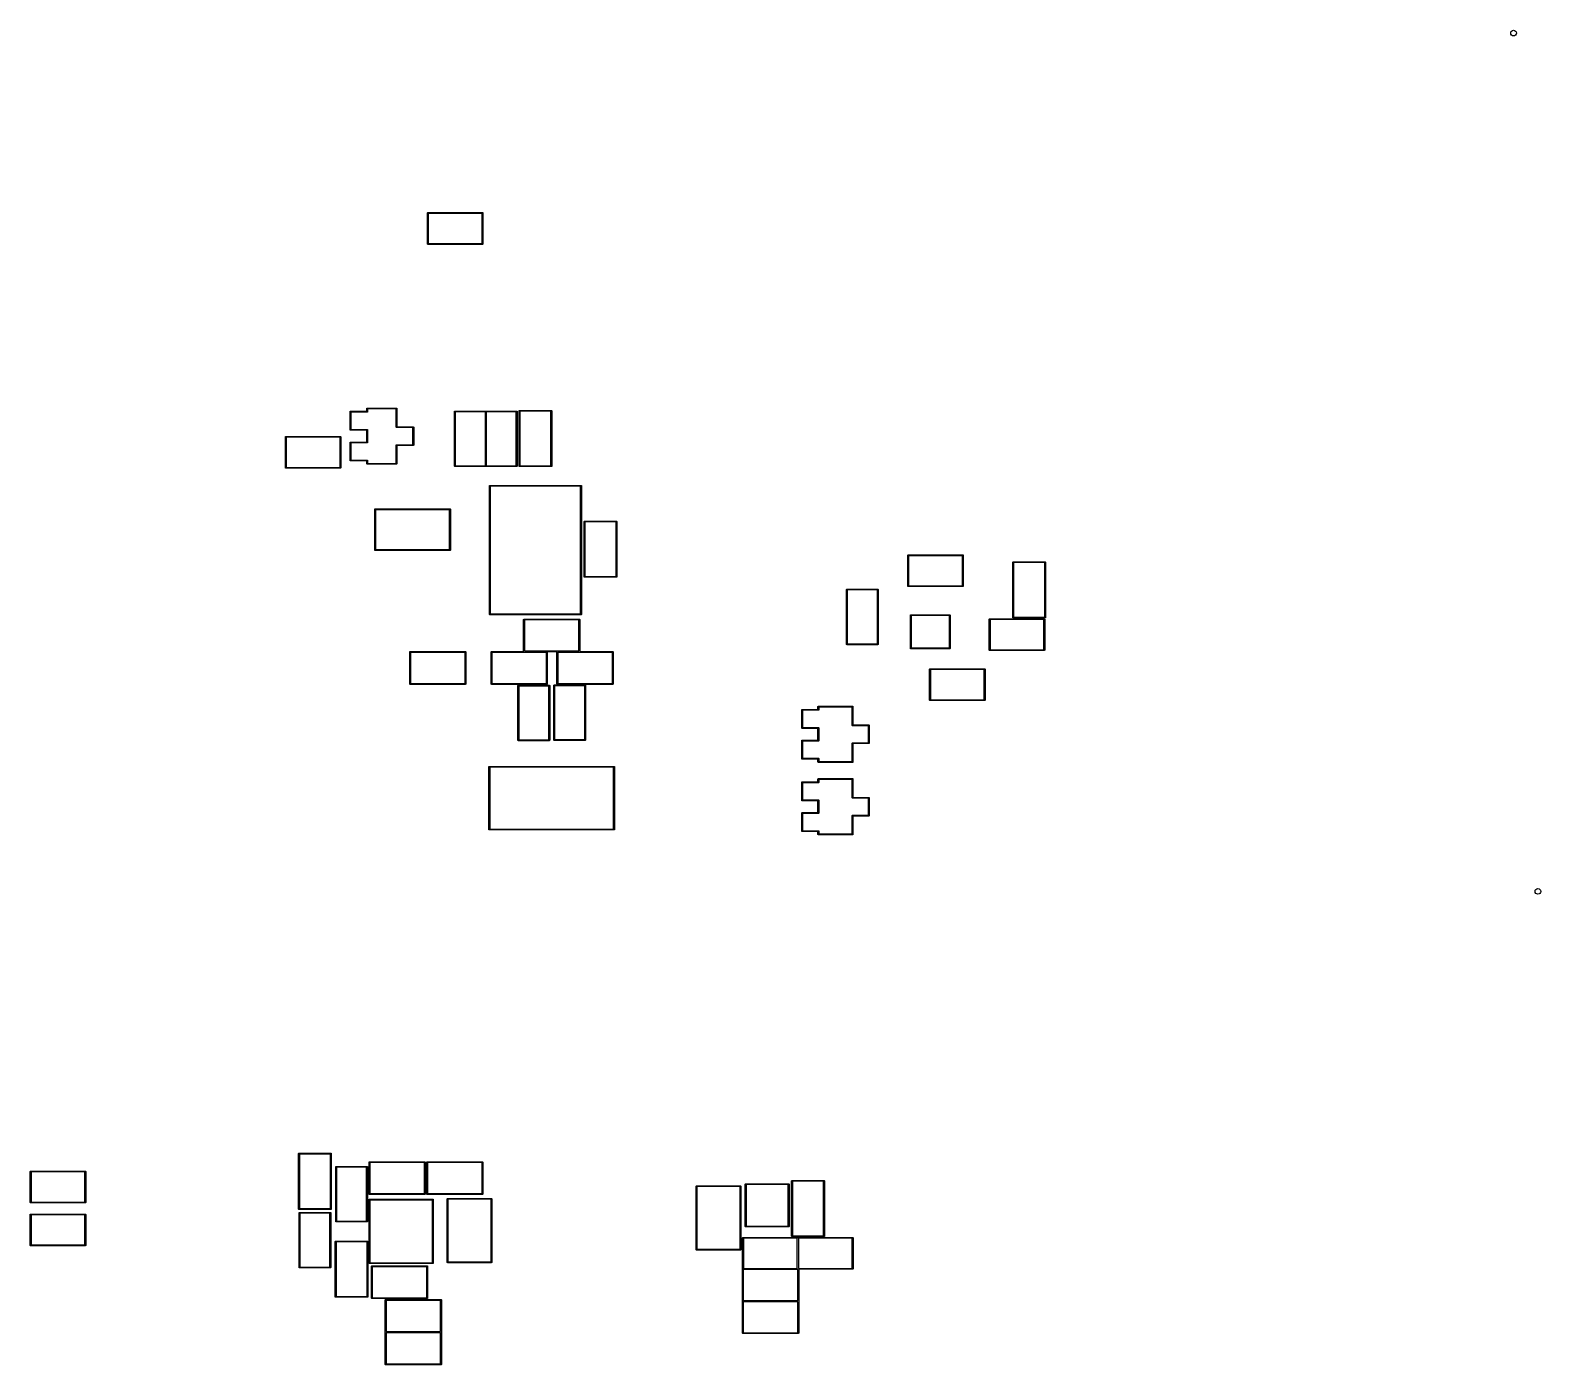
# Model space of a CAD drawing. Header units: inches. Extents: x 1.92 to 9.39, y -5.72 to -1.46.
# Drawn here: x 1.917 to 5.572, y -4.692 to -1.463 of the extents above; entities that cross this region are included whole.
import ezdxf

# ---------------------------------------------------------------- set-up
doc = ezdxf.new("R2010")
doc.units = ezdxf.units.IN
doc.header["$MEASUREMENT"] = 0
doc.layers.add('BLACK', color=250, linetype='CONTINUOUS')

msp = doc.modelspace()

# ---------------------------------------------------------------- linework, layer by layer
at = {"layer": 'BLACK', "linetype": 'CONTINUOUS'}
for p, q in [((2.8785, -1.9051), (2.8786, -1.9047)), ((2.8785, -1.9799), (2.8785, -1.9051)), ((2.8786, -1.9047), (2.8792, -1.9042)), ((2.8792, -1.9042), (2.8795, -1.9041)), ((2.8795, -1.9041), (3.0118, -1.9041)), ((2.8805, -1.9061), (2.8805, -1.9789)), ((3.0108, -1.9061), (2.8805, -1.9061)), ((3.0108, -1.9789), (3.0108, -1.9061)), ((3.0118, -1.9041), (3.0122, -1.9042)), ((3.0122, -1.9042), (3.0127, -1.9047)), ((3.0127, -1.9047), (3.0128, -1.9051)), ((3.0128, -1.9051), (3.0128, -1.9799)), ((2.8786, -1.9803), (2.8785, -1.9799)), ((2.8792, -1.9808), (2.8786, -1.9803)), ((2.8795, -1.9809), (2.8792, -1.9808)), ((3.0118, -1.9809), (2.8795, -1.9809)), ((2.8805, -1.9789), (3.0108, -1.9789)), ((3.0122, -1.9808), (3.0118, -1.9809)), ((3.0127, -1.9803), (3.0122, -1.9808)), ((3.0128, -1.9799), (3.0127, -1.9803)), ((2.6912, -2.3858), (2.6913, -2.3855)), ((2.6912, -2.4295), (2.6912, -2.3858)), ((2.6913, -2.3855), (2.6918, -2.3849)), ((2.6918, -2.3849), (2.6922, -2.3848)), ((2.6922, -2.3848), (2.7318, -2.3848)), ((2.7328, -2.3868), (2.6932, -2.3868)), ((2.6932, -2.3868), (2.6932, -2.4285)), ((2.7318, -2.378), (2.7319, -2.3776)), ((2.7318, -2.3848), (2.7318, -2.378)), ((2.7319, -2.3776), (2.7324, -2.377)), ((2.7324, -2.377), (2.7328, -2.377)), ((2.7328, -2.377), (2.8036, -2.377)), ((2.7332, -2.3867), (2.7328, -2.3868)), ((2.7337, -2.3862), (2.7332, -2.3867)), ((2.7338, -2.3858), (2.7337, -2.3862)), ((2.7338, -2.3789), (2.7338, -2.3858)), ((2.8027, -2.3789), (2.7338, -2.3789)), ((2.8027, -2.4232), (2.8027, -2.3789)), ((2.8036, -2.377), (2.804, -2.377)), ((2.804, -2.377), (2.8046, -2.3776)), ((2.8046, -2.3776), (2.8046, -2.378)), ((2.8046, -2.378), (2.8046, -2.4222)), ((2.9439, -2.3851), (2.944, -2.3848)), ((2.9439, -2.5174), (2.9439, -2.3851)), ((2.944, -2.3848), (2.9445, -2.3842)), ((2.9445, -2.3842), (2.9449, -2.3842)), ((2.9449, -2.3842), (3.0197, -2.3842)), ((2.9459, -2.3861), (2.9459, -2.5164)), ((3.0187, -2.3861), (2.9459, -2.3861)), ((3.0187, -2.5164), (3.0187, -2.3861)), ((3.0197, -2.3842), (3.0945, -2.3842)), ((3.0207, -2.3861), (3.0207, -2.5164)), ((3.0935, -2.3861), (3.0207, -2.3861)), ((3.0935, -2.5164), (3.0935, -2.3861)), ((3.0945, -2.3842), (3.0949, -2.3842)), ((3.0949, -2.3842), (3.0954, -2.3848)), ((3.0954, -2.3848), (3.0955, -2.3851)), ((3.0955, -2.3851), (3.0955, -2.5174)), ((3.1002, -2.3839), (3.1003, -2.3835)), ((3.1002, -2.5177), (3.1002, -2.3839)), ((3.1003, -2.3835), (3.1008, -2.3829)), ((3.1008, -2.3829), (3.1012, -2.3829)), ((3.1012, -2.3829), (3.1783, -2.3829)), ((3.1022, -2.3848), (3.1022, -2.5167)), ((3.1774, -2.3848), (3.1022, -2.3848)), ((3.1774, -2.5167), (3.1774, -2.3848)), ((3.1783, -2.3829), (3.1787, -2.3829)), ((3.1787, -2.3829), (3.1793, -2.3835)), ((3.1793, -2.3835), (3.1793, -2.3839)), ((3.1793, -2.3839), (3.1793, -2.5177)), ((2.5347, -2.4469), (2.5348, -2.4465)), ((2.5347, -2.5217), (2.5347, -2.4469)), ((2.5348, -2.4465), (2.5354, -2.4459)), ((2.5354, -2.4459), (2.5357, -2.4459)), ((2.5357, -2.4459), (2.668, -2.4459)), ((2.5367, -2.4478), (2.5367, -2.5207)), ((2.667, -2.4478), (2.5367, -2.4478)), ((2.667, -2.5207), (2.667, -2.4478)), ((2.668, -2.4459), (2.6684, -2.4459)), ((2.6684, -2.4459), (2.6689, -2.4465)), ((2.6689, -2.4465), (2.669, -2.4469)), ((2.669, -2.4469), (2.669, -2.5217)), ((2.6913, -2.4299), (2.6912, -2.4295)), ((2.6918, -2.4304), (2.6913, -2.4299)), ((2.6922, -2.4305), (2.6918, -2.4304)), ((2.7318, -2.4305), (2.6922, -2.4305)), ((2.6932, -2.4285), (2.7328, -2.4285)), ((2.7318, -2.4593), (2.7318, -2.4305)), ((2.7328, -2.4285), (2.7332, -2.4286)), ((2.7332, -2.4286), (2.7337, -2.4292)), ((2.7337, -2.4292), (2.7338, -2.4295)), ((2.7338, -2.4295), (2.7338, -2.4602)), ((2.8027, -2.4236), (2.8027, -2.4232)), ((2.8033, -2.4241), (2.8027, -2.4236)), ((2.8036, -2.4242), (2.8033, -2.4241)), ((2.8432, -2.4242), (2.8036, -2.4242)), ((2.8046, -2.4222), (2.8442, -2.4222)), ((2.8432, -2.4656), (2.8432, -2.4242)), ((2.8442, -2.4222), (2.8446, -2.4223)), ((2.8446, -2.4223), (2.8451, -2.4229)), ((2.8451, -2.4229), (2.8452, -2.4232)), ((2.8452, -2.4232), (2.8452, -2.4665)), ((2.6912, -2.4602), (2.6913, -2.4599)), ((2.6912, -2.5039), (2.6912, -2.4602)), ((2.6913, -2.4599), (2.6918, -2.4593)), ((2.6918, -2.4593), (2.6922, -2.4593)), ((2.6922, -2.4593), (2.7318, -2.4593)), ((2.7328, -2.4612), (2.6932, -2.4612)), ((2.6932, -2.4612), (2.6932, -2.503)), ((2.7332, -2.4611), (2.7328, -2.4612)), ((2.7337, -2.4606), (2.7332, -2.4611)), ((2.7338, -2.4602), (2.7337, -2.4606)), ((2.8027, -2.4662), (2.8033, -2.4656)), ((2.8027, -2.4665), (2.8027, -2.4662)), ((2.8027, -2.5108), (2.8027, -2.4665)), ((2.8033, -2.4656), (2.8036, -2.4656)), ((2.8036, -2.4656), (2.8432, -2.4656)), ((2.8442, -2.4675), (2.8046, -2.4675)), ((2.8046, -2.4675), (2.8046, -2.5118)), ((2.8446, -2.4674), (2.8442, -2.4675)), ((2.8451, -2.4669), (2.8446, -2.4674)), ((2.8452, -2.4665), (2.8451, -2.4669)), ((2.5367, -2.5207), (2.667, -2.5207)), ((2.6913, -2.5043), (2.6912, -2.5039)), ((2.6918, -2.5048), (2.6913, -2.5043)), ((2.6922, -2.5049), (2.6918, -2.5048)), ((2.7318, -2.5049), (2.6922, -2.5049)), ((2.6932, -2.503), (2.7328, -2.503)), ((2.7318, -2.5118), (2.7318, -2.5049)), ((2.7319, -2.5122), (2.7318, -2.5118)), ((2.7324, -2.5127), (2.7319, -2.5122)), ((2.7328, -2.5128), (2.7324, -2.5127)), ((2.7328, -2.503), (2.7332, -2.503)), ((2.8036, -2.5128), (2.7328, -2.5128)), ((2.7332, -2.503), (2.7337, -2.5036)), ((2.7337, -2.5036), (2.7338, -2.5039)), ((2.7338, -2.5039), (2.7338, -2.5108)), ((2.7338, -2.5108), (2.8027, -2.5108)), ((2.804, -2.5127), (2.8036, -2.5128)), ((2.8046, -2.5122), (2.804, -2.5127)), ((2.8046, -2.5118), (2.8046, -2.5122)), ((2.944, -2.5178), (2.9439, -2.5174)), ((2.9445, -2.5183), (2.944, -2.5178)), ((2.9449, -2.5184), (2.9445, -2.5183)), ((3.0197, -2.5184), (2.9449, -2.5184)), ((2.9459, -2.5164), (3.0187, -2.5164)), ((3.0945, -2.5184), (3.0197, -2.5184)), ((3.0207, -2.5164), (3.0935, -2.5164)), ((3.0949, -2.5183), (3.0945, -2.5184)), ((3.0954, -2.5178), (3.0949, -2.5183)), ((3.0955, -2.5174), (3.0954, -2.5178)), ((3.1003, -2.5181), (3.1002, -2.5177)), ((3.1008, -2.5186), (3.1003, -2.5181)), ((3.1012, -2.5187), (3.1008, -2.5186)), ((3.1783, -2.5187), (3.1012, -2.5187)), ((3.1022, -2.5167), (3.1774, -2.5167)), ((3.1787, -2.5186), (3.1783, -2.5187)), ((3.1793, -2.5181), (3.1787, -2.5186)), ((3.1793, -2.5177), (3.1793, -2.5181)), ((2.5348, -2.522), (2.5347, -2.5217)), ((2.5354, -2.5226), (2.5348, -2.522)), ((2.5357, -2.5226), (2.5354, -2.5226)), ((2.668, -2.5226), (2.5357, -2.5226)), ((2.6684, -2.5226), (2.668, -2.5226)), ((2.6689, -2.522), (2.6684, -2.5226)), ((2.669, -2.5217), (2.6689, -2.522)), ((3.0285, -2.565), (3.0286, -2.5646)), ((3.0285, -2.876), (3.0285, -2.565)), ((3.0286, -2.5646), (3.0292, -2.5641)), ((3.0292, -2.5641), (3.0295, -2.564)), ((3.0295, -2.564), (3.25, -2.564)), ((3.0305, -2.5659), (3.0305, -2.875)), ((3.249, -2.5659), (3.0305, -2.5659)), ((3.249, -2.875), (3.249, -2.5659)), ((3.25, -2.564), (3.2504, -2.5641)), ((3.2504, -2.5641), (3.2509, -2.5646)), ((3.2509, -2.5646), (3.251, -2.565)), ((3.251, -2.565), (3.251, -2.876)), ((2.751, -2.622), (2.7511, -2.6217)), ((2.751, -2.7205), (2.751, -2.622)), ((2.7511, -2.6217), (2.7516, -2.6211)), ((2.7516, -2.6211), (2.752, -2.6211)), ((2.752, -2.6211), (2.9331, -2.6211)), ((2.753, -2.623), (2.753, -2.7195)), ((2.9321, -2.623), (2.753, -2.623)), ((2.9321, -2.7195), (2.9321, -2.623)), ((2.9331, -2.6211), (2.9334, -2.6211)), ((2.9334, -2.6211), (2.934, -2.6217)), ((2.934, -2.6217), (2.9341, -2.622)), ((2.9341, -2.622), (2.9341, -2.7205)), ((3.2577, -2.6516), (3.2578, -2.6512)), ((3.2577, -2.7854), (3.2577, -2.6516)), ((3.2578, -2.6512), (3.2583, -2.6507)), ((3.2583, -2.6507), (3.2587, -2.6506)), ((3.2587, -2.6506), (3.3358, -2.6506)), ((3.2596, -2.6526), (3.2596, -2.7844)), ((3.3348, -2.6526), (3.2596, -2.6526)), ((3.3348, -2.7844), (3.3348, -2.6526)), ((3.3358, -2.6506), (3.3362, -2.6507)), ((3.3362, -2.6507), (3.3367, -2.6512)), ((3.3367, -2.6512), (3.3368, -2.6516)), ((3.3368, -2.6516), (3.3368, -2.7854)), ((2.7511, -2.7208), (2.751, -2.7205)), ((2.7516, -2.7214), (2.7511, -2.7208)), ((2.752, -2.7215), (2.7516, -2.7214)), ((2.9331, -2.7215), (2.752, -2.7215)), ((2.753, -2.7195), (2.9321, -2.7195)), ((2.9334, -2.7214), (2.9331, -2.7215)), ((2.934, -2.7208), (2.9334, -2.7214)), ((2.9341, -2.7205), (2.934, -2.7208)), ((4.0406, -2.7333), (4.0407, -2.7329)), ((4.0406, -2.8081), (4.0406, -2.7333)), ((4.0407, -2.7329), (4.0413, -2.7324)), ((4.0413, -2.7324), (4.0416, -2.7323)), ((4.0416, -2.7323), (4.1739, -2.7323)), ((4.0426, -2.7343), (4.0426, -2.8071)), ((4.1729, -2.7343), (4.0426, -2.7343)), ((4.1729, -2.8071), (4.1729, -2.7343)), ((4.1739, -2.7323), (4.1743, -2.7324)), ((4.1743, -2.7324), (4.1748, -2.7329)), ((4.1748, -2.7329), (4.1749, -2.7333)), ((4.1749, -2.7333), (4.1749, -2.8081)), ((4.2946, -2.75), (4.2947, -2.7496)), ((4.2946, -2.8839), (4.2946, -2.75)), ((4.2947, -2.7496), (4.2952, -2.7491)), ((4.2952, -2.7491), (4.2956, -2.749)), ((4.2956, -2.749), (4.3727, -2.749)), ((4.2966, -2.751), (4.2966, -2.8829)), ((4.3718, -2.751), (4.2966, -2.751)), ((4.3718, -2.8829), (4.3718, -2.751)), ((4.3727, -2.749), (4.3731, -2.7491)), ((4.3731, -2.7491), (4.3736, -2.7496)), ((4.3736, -2.7496), (4.3737, -2.75)), ((4.3737, -2.75), (4.3737, -2.8839)), ((3.2578, -2.7858), (3.2577, -2.7854)), ((3.2583, -2.7863), (3.2578, -2.7858)), ((3.2587, -2.7864), (3.2583, -2.7863)), ((3.3358, -2.7864), (3.2587, -2.7864)), ((3.2596, -2.7844), (3.3348, -2.7844)), ((3.3362, -2.7863), (3.3358, -2.7864)), ((3.3367, -2.7858), (3.3362, -2.7863)), ((3.3368, -2.7854), (3.3367, -2.7858)), ((4.0407, -2.8084), (4.0406, -2.8081)), ((4.0413, -2.809), (4.0407, -2.8084)), ((4.0416, -2.8091), (4.0413, -2.809)), ((4.1739, -2.8091), (4.0416, -2.8091)), ((4.0426, -2.8071), (4.1729, -2.8071)), ((4.1743, -2.809), (4.1739, -2.8091)), ((4.1748, -2.8084), (4.1743, -2.809)), ((4.1749, -2.8081), (4.1748, -2.8084)), ((3.8922, -2.8162), (3.8923, -2.8159)), ((3.8922, -2.9485), (3.8922, -2.8162)), ((3.8923, -2.8159), (3.8928, -2.8153)), ((3.8928, -2.8153), (3.8932, -2.8153)), ((3.8932, -2.8153), (3.968, -2.8153)), ((3.8942, -2.8172), (3.8942, -2.9475)), ((3.967, -2.8172), (3.8942, -2.8172)), ((3.967, -2.9475), (3.967, -2.8172)), ((3.968, -2.8153), (3.9684, -2.8153)), ((3.9684, -2.8153), (3.9689, -2.8159)), ((3.9689, -2.8159), (3.969, -2.8162)), ((3.969, -2.8162), (3.969, -2.9485)), ((3.0286, -2.8764), (3.0285, -2.876)), ((3.0292, -2.8769), (3.0286, -2.8764)), ((3.0295, -2.877), (3.0292, -2.8769)), ((3.25, -2.877), (3.0295, -2.877)), ((3.0305, -2.875), (3.249, -2.875)), ((3.2504, -2.8769), (3.25, -2.877)), ((3.2509, -2.8764), (3.2504, -2.8769)), ((3.251, -2.876), (3.2509, -2.8764)), ((4.0468, -2.8778), (4.0474, -2.8772)), ((4.0468, -2.8781), (4.0468, -2.8778)), ((4.0468, -2.9585), (4.0468, -2.8781)), ((4.0474, -2.8772), (4.0477, -2.8772)), ((4.0477, -2.8772), (4.1422, -2.8772)), ((4.0487, -2.8791), (4.0487, -2.9575)), ((4.1412, -2.8791), (4.0487, -2.8791)), ((4.1412, -2.9575), (4.1412, -2.8791)), ((4.1422, -2.8772), (4.1426, -2.8772)), ((4.1426, -2.8772), (4.1431, -2.8778)), ((4.1431, -2.8778), (4.1432, -2.8781)), ((4.1432, -2.8781), (4.1432, -2.9585)), ((4.2376, -2.8874), (4.2381, -2.8869)), ((4.2381, -2.8869), (4.2385, -2.8868)), ((4.2385, -2.8868), (4.3708, -2.8868)), ((4.2947, -2.8842), (4.2946, -2.8839)), ((4.2952, -2.8848), (4.2947, -2.8842)), ((4.2956, -2.8848), (4.2952, -2.8848)), ((4.3727, -2.8848), (4.2956, -2.8848)), ((4.2966, -2.8829), (4.3718, -2.8829)), ((4.3708, -2.8868), (4.3711, -2.8869)), ((4.3711, -2.8869), (4.3717, -2.8874)), ((4.3731, -2.8848), (4.3727, -2.8848)), ((4.3736, -2.8842), (4.3731, -2.8848)), ((4.3737, -2.8839), (4.3736, -2.8842)), ((3.1112, -2.8886), (3.1113, -2.8882)), ((3.1112, -2.9657), (3.1112, -2.8886)), ((3.1113, -2.8882), (3.1118, -2.8877)), ((3.1118, -2.8877), (3.1122, -2.8876)), ((3.1122, -2.8876), (3.2461, -2.8876)), ((3.1132, -2.8896), (3.1132, -2.9648)), ((3.2451, -2.8896), (3.1132, -2.8896)), ((3.2451, -2.9648), (3.2451, -2.8896)), ((3.2461, -2.8876), (3.2464, -2.8877)), ((3.2464, -2.8877), (3.247, -2.8882)), ((3.247, -2.8882), (3.247, -2.8886)), ((3.247, -2.8886), (3.247, -2.9657)), ((4.2375, -2.8878), (4.2376, -2.8874)), ((4.2375, -2.9626), (4.2375, -2.8878)), ((4.2395, -2.8888), (4.2395, -2.9616)), ((4.3698, -2.8888), (4.2395, -2.8888)), ((4.3698, -2.9616), (4.3698, -2.8888)), ((4.3717, -2.8874), (4.3718, -2.8878)), ((4.3718, -2.8878), (4.3718, -2.9626)), ((3.8923, -2.9489), (3.8922, -2.9485)), ((3.8928, -2.9494), (3.8923, -2.9489)), ((3.8932, -2.9495), (3.8928, -2.9494)), ((3.968, -2.9495), (3.8932, -2.9495)), ((3.8942, -2.9475), (3.967, -2.9475)), ((3.9684, -2.9494), (3.968, -2.9495)), ((3.9689, -2.9489), (3.9684, -2.9494)), ((3.969, -2.9485), (3.9689, -2.9489)), ((4.0468, -2.9588), (4.0468, -2.9585)), ((4.0474, -2.9594), (4.0468, -2.9588)), ((4.0477, -2.9594), (4.0474, -2.9594)), ((4.1422, -2.9594), (4.0477, -2.9594)), ((4.0487, -2.9575), (4.1412, -2.9575)), ((4.1426, -2.9594), (4.1422, -2.9594)), ((4.1431, -2.9588), (4.1426, -2.9594)), ((4.1432, -2.9585), (4.1431, -2.9588)), ((2.8356, -2.9673), (2.8357, -2.9669)), ((2.8356, -3.0445), (2.8356, -2.9673)), ((2.8357, -2.9669), (2.8362, -2.9664)), ((2.8362, -2.9664), (2.8366, -2.9663)), ((2.8366, -2.9663), (2.9705, -2.9663)), ((2.8376, -2.9683), (2.8376, -3.0435)), ((2.9695, -2.9683), (2.8376, -2.9683)), ((2.9695, -3.0435), (2.9695, -2.9683)), ((2.9705, -2.9663), (2.9708, -2.9664)), ((2.9708, -2.9664), (2.9714, -2.9669)), ((2.9714, -2.9669), (2.9715, -2.9673)), ((2.9715, -2.9673), (2.9715, -3.0445)), ((3.0325, -2.9673), (3.0326, -2.9669)), ((3.0325, -3.0445), (3.0325, -2.9673)), ((3.0326, -2.9669), (3.0331, -2.9664)), ((3.0331, -2.9664), (3.0335, -2.9663)), ((3.0335, -2.9663), (3.1115, -2.9663)), ((3.0344, -2.9683), (3.0344, -3.0435)), ((3.1663, -2.9683), (3.0344, -2.9683)), ((3.1113, -2.9661), (3.1112, -2.9657)), ((3.1115, -2.9663), (3.1113, -2.9661)), ((3.1132, -2.9648), (3.2451, -2.9648)), ((3.1663, -3.0435), (3.1663, -2.9683)), ((3.1922, -2.9667), (3.168, -2.9667)), ((3.168, -2.9667), (3.1682, -2.9669)), ((3.1682, -2.9669), (3.1683, -2.9673)), ((3.1683, -2.9673), (3.1683, -3.0445)), ((3.1919, -2.9673), (3.192, -2.9669)), ((3.1919, -3.0445), (3.1919, -2.9673)), ((3.192, -2.9669), (3.1922, -2.9667)), ((3.1939, -2.9683), (3.1939, -3.0435)), ((3.3258, -2.9683), (3.1939, -2.9683)), ((3.247, -2.9661), (3.2468, -2.9663)), ((3.2468, -2.9663), (3.3268, -2.9663)), ((3.247, -2.9657), (3.247, -2.9661)), ((3.3258, -3.0435), (3.3258, -2.9683)), ((3.3268, -2.9663), (3.3271, -2.9664)), ((3.3271, -2.9664), (3.3277, -2.9669)), ((3.3277, -2.9669), (3.3278, -2.9673)), ((3.3278, -2.9673), (3.3278, -3.0445)), ((4.2376, -2.963), (4.2375, -2.9626)), ((4.2381, -2.9635), (4.2376, -2.963)), ((4.2385, -2.9636), (4.2381, -2.9635)), ((4.3708, -2.9636), (4.2385, -2.9636)), ((4.2395, -2.9616), (4.3698, -2.9616)), ((4.3711, -2.9635), (4.3708, -2.9636)), ((4.3717, -2.963), (4.3711, -2.9635)), ((4.3718, -2.9626), (4.3717, -2.963)), ((4.0933, -3.0089), (4.0934, -3.0085)), ((4.0933, -3.0837), (4.0933, -3.0089)), ((4.0934, -3.0085), (4.0939, -3.0079)), ((4.0939, -3.0079), (4.0943, -3.0079)), ((4.0943, -3.0079), (4.2266, -3.0079)), ((4.0953, -3.0098), (4.0953, -3.0827)), ((4.2256, -3.0098), (4.0953, -3.0098)), ((4.2256, -3.0827), (4.2256, -3.0098)), ((4.2266, -3.0079), (4.227, -3.0079)), ((4.227, -3.0079), (4.2275, -3.0085)), ((4.2275, -3.0085), (4.2276, -3.0089)), ((4.2276, -3.0089), (4.2276, -3.0837)), ((2.8357, -3.0449), (2.8356, -3.0445)), ((2.8362, -3.0454), (2.8357, -3.0449)), ((2.8366, -3.0455), (2.8362, -3.0454)), ((2.9705, -3.0455), (2.8366, -3.0455)), ((2.8376, -3.0435), (2.9695, -3.0435)), ((2.9708, -3.0454), (2.9705, -3.0455)), ((2.9714, -3.0449), (2.9708, -3.0454)), ((2.9715, -3.0445), (2.9714, -3.0449)), ((3.0326, -3.0449), (3.0325, -3.0445)), ((3.0331, -3.0454), (3.0326, -3.0449)), ((3.0335, -3.0455), (3.0331, -3.0454)), ((3.1673, -3.0455), (3.0335, -3.0455)), ((3.0344, -3.0435), (3.1663, -3.0435)), ((3.0974, -3.0485), (3.0975, -3.0481)), ((3.0974, -3.1808), (3.0974, -3.0485)), ((3.0975, -3.0481), (3.098, -3.0476)), ((3.098, -3.0476), (3.0984, -3.0475)), ((3.0984, -3.0475), (3.1732, -3.0475)), ((3.0994, -3.0495), (3.0994, -3.1798)), ((3.1722, -3.0495), (3.0994, -3.0495)), ((3.1677, -3.0454), (3.1673, -3.0455)), ((3.1682, -3.0449), (3.1677, -3.0454)), ((3.1683, -3.0445), (3.1682, -3.0449)), ((3.1722, -3.1798), (3.1722, -3.0495)), ((3.1732, -3.0475), (3.1736, -3.0476)), ((3.1736, -3.0476), (3.1741, -3.0481)), ((3.1741, -3.0481), (3.1742, -3.0485)), ((3.1742, -3.0485), (3.1742, -3.1808)), ((3.1841, -3.0477), (3.1847, -3.0471)), ((3.1841, -3.048), (3.1841, -3.0477)), ((3.1841, -3.1803), (3.1841, -3.048)), ((3.1847, -3.0471), (3.185, -3.047)), ((3.185, -3.047), (3.2598, -3.047)), ((3.186, -3.049), (3.186, -3.1793)), ((3.2589, -3.049), (3.186, -3.049)), ((3.192, -3.0449), (3.1919, -3.0445)), ((3.1925, -3.0454), (3.192, -3.0449)), ((3.1929, -3.0455), (3.1925, -3.0454)), ((3.3268, -3.0455), (3.1929, -3.0455)), ((3.1939, -3.0435), (3.3258, -3.0435)), ((3.2589, -3.1793), (3.2589, -3.049)), ((3.2598, -3.047), (3.2602, -3.0471)), ((3.2602, -3.0471), (3.2608, -3.0477)), ((3.2608, -3.0477), (3.2608, -3.048)), ((3.2608, -3.048), (3.2608, -3.1803)), ((3.3271, -3.0454), (3.3268, -3.0455)), ((3.3277, -3.0449), (3.3271, -3.0454)), ((3.3278, -3.0445), (3.3277, -3.0449)), ((3.7846, -3.1064), (3.7849, -3.1063)), ((3.7849, -3.1063), (3.8233, -3.1063)), ((3.8233, -3.0994), (3.8234, -3.099)), ((3.8233, -3.1063), (3.8233, -3.0994)), ((3.8234, -3.099), (3.8239, -3.0985)), ((3.8239, -3.0985), (3.8243, -3.0984)), ((3.8243, -3.0984), (3.907, -3.0984)), ((3.8253, -3.1004), (3.8253, -3.1073)), ((3.906, -3.1004), (3.8253, -3.1004)), ((3.906, -3.1447), (3.906, -3.1004)), ((3.907, -3.0984), (3.9074, -3.0985)), ((3.9074, -3.0985), (3.9079, -3.099)), ((3.9079, -3.099), (3.908, -3.0994)), ((3.908, -3.0994), (3.908, -3.1437)), ((4.0934, -3.084), (4.0933, -3.0837)), ((4.0939, -3.0846), (4.0934, -3.084)), ((4.0943, -3.0846), (4.0939, -3.0846)), ((4.2266, -3.0846), (4.0943, -3.0846)), ((4.0953, -3.0827), (4.2256, -3.0827)), ((4.227, -3.0846), (4.2266, -3.0846)), ((4.2275, -3.084), (4.227, -3.0846)), ((4.2276, -3.0837), (4.2275, -3.084)), ((3.784, -3.1069), (3.7846, -3.1064)), ((3.784, -3.1073), (3.784, -3.1069)), ((3.784, -3.151), (3.784, -3.1073)), ((3.8243, -3.1083), (3.7859, -3.1083)), ((3.7859, -3.1083), (3.7859, -3.15)), ((3.8247, -3.1082), (3.8243, -3.1083)), ((3.8252, -3.1077), (3.8247, -3.1082)), ((3.8253, -3.1073), (3.8252, -3.1077)), ((3.186, -3.1793), (3.2589, -3.1793)), ((3.784, -3.1514), (3.784, -3.151)), ((3.7846, -3.1519), (3.784, -3.1514)), ((3.7849, -3.152), (3.7846, -3.1519)), ((3.8233, -3.152), (3.7849, -3.152)), ((3.7859, -3.15), (3.8243, -3.15)), ((3.8233, -3.1807), (3.8233, -3.152)), ((3.8243, -3.15), (3.8247, -3.1501)), ((3.8247, -3.1501), (3.8252, -3.1506)), ((3.8252, -3.1506), (3.8253, -3.151)), ((3.8253, -3.151), (3.8253, -3.1817)), ((3.9061, -3.1451), (3.906, -3.1447)), ((3.9066, -3.1456), (3.9061, -3.1451)), ((3.907, -3.1457), (3.9066, -3.1456)), ((3.9454, -3.1457), (3.907, -3.1457)), ((3.908, -3.1437), (3.9464, -3.1437)), ((3.9454, -3.187), (3.9454, -3.1457)), ((3.9464, -3.1437), (3.9467, -3.1438)), ((3.9467, -3.1438), (3.9473, -3.1443)), ((3.9473, -3.1443), (3.9473, -3.1447)), ((3.9473, -3.1447), (3.9473, -3.188)), ((3.0975, -3.1812), (3.0974, -3.1808)), ((3.098, -3.1817), (3.0975, -3.1812)), ((3.0984, -3.1818), (3.098, -3.1817)), ((3.1732, -3.1818), (3.0984, -3.1818)), ((3.0994, -3.1798), (3.1722, -3.1798)), ((3.1736, -3.1817), (3.1732, -3.1818)), ((3.1741, -3.1812), (3.1736, -3.1817)), ((3.1742, -3.1808), (3.1741, -3.1812)), ((3.1841, -3.1807), (3.1841, -3.1803)), ((3.1847, -3.1812), (3.1841, -3.1807)), ((3.185, -3.1813), (3.1847, -3.1812)), ((3.2598, -3.1813), (3.185, -3.1813)), ((3.2602, -3.1812), (3.2598, -3.1813)), ((3.2608, -3.1807), (3.2602, -3.1812)), ((3.2608, -3.1803), (3.2608, -3.1807)), ((3.784, -3.1813), (3.7846, -3.1808)), ((3.784, -3.1817), (3.784, -3.1813)), ((3.784, -3.2254), (3.784, -3.1817)), ((3.7846, -3.1808), (3.7849, -3.1807)), ((3.7849, -3.1807), (3.8233, -3.1807)), ((3.8243, -3.1827), (3.7859, -3.1827)), ((3.7859, -3.1827), (3.7859, -3.2244)), ((3.8247, -3.1826), (3.8243, -3.1827)), ((3.8252, -3.1821), (3.8247, -3.1826)), ((3.8253, -3.1817), (3.8252, -3.1821)), ((3.906, -3.188), (3.9061, -3.1876)), ((3.906, -3.2323), (3.906, -3.188)), ((3.9061, -3.1876), (3.9066, -3.1871)), ((3.9066, -3.1871), (3.907, -3.187)), ((3.907, -3.187), (3.9454, -3.187)), ((3.9464, -3.189), (3.908, -3.189)), ((3.908, -3.189), (3.908, -3.2333)), ((3.9467, -3.1889), (3.9464, -3.189)), ((3.9473, -3.1884), (3.9467, -3.1889)), ((3.9473, -3.188), (3.9473, -3.1884)), ((3.0274, -3.2445), (3.028, -3.244)), ((3.0274, -3.2449), (3.0274, -3.2445)), ((3.0274, -3.3969), (3.0274, -3.2449)), ((3.028, -3.244), (3.0283, -3.2439)), ((3.0283, -3.2439), (3.3299, -3.2439)), ((3.0293, -3.2459), (3.0293, -3.3959)), ((3.3289, -3.2459), (3.0293, -3.2459)), ((3.3289, -3.3959), (3.3289, -3.2459)), ((3.3299, -3.2439), (3.3303, -3.244)), ((3.3303, -3.244), (3.3308, -3.2445)), ((3.3308, -3.2445), (3.3309, -3.2449)), ((3.3309, -3.2449), (3.3309, -3.3969)), ((3.784, -3.2258), (3.784, -3.2254)), ((3.7846, -3.2263), (3.784, -3.2258)), ((3.7849, -3.2264), (3.7846, -3.2263)), ((3.8233, -3.2264), (3.7849, -3.2264)), ((3.7859, -3.2244), (3.8243, -3.2244)), ((3.8233, -3.2333), (3.8233, -3.2264)), ((3.8234, -3.2336), (3.8233, -3.2333)), ((3.8239, -3.2342), (3.8234, -3.2336)), ((3.8243, -3.2343), (3.8239, -3.2342)), ((3.8243, -3.2244), (3.8247, -3.2245)), ((3.907, -3.2343), (3.8243, -3.2343)), ((3.8247, -3.2245), (3.8252, -3.225)), ((3.8252, -3.225), (3.8253, -3.2254)), ((3.8253, -3.2254), (3.8253, -3.2323)), ((3.8253, -3.2323), (3.906, -3.2323)), ((3.9074, -3.2342), (3.907, -3.2343)), ((3.9079, -3.2336), (3.9074, -3.2342)), ((3.908, -3.2333), (3.9079, -3.2336)), ((3.784, -3.2821), (3.7846, -3.2816)), ((3.784, -3.2825), (3.784, -3.2821)), ((3.784, -3.3262), (3.784, -3.2825)), ((3.7846, -3.2816), (3.7849, -3.2815)), ((3.7849, -3.2815), (3.8233, -3.2815)), ((3.8243, -3.2835), (3.7859, -3.2835)), ((3.7859, -3.2835), (3.7859, -3.3252)), ((3.8233, -3.2746), (3.8234, -3.2742)), ((3.8233, -3.2815), (3.8233, -3.2746)), ((3.8234, -3.2742), (3.8239, -3.2737)), ((3.8239, -3.2737), (3.8243, -3.2736)), ((3.8243, -3.2736), (3.907, -3.2736)), ((3.8247, -3.2834), (3.8243, -3.2835)), ((3.8252, -3.2829), (3.8247, -3.2834)), ((3.8253, -3.2825), (3.8252, -3.2829)), ((3.8253, -3.2756), (3.8253, -3.2825)), ((3.906, -3.2756), (3.8253, -3.2756)), ((3.906, -3.3199), (3.906, -3.2756)), ((3.907, -3.2736), (3.9074, -3.2737)), ((3.9074, -3.2737), (3.9079, -3.2742)), ((3.9079, -3.2742), (3.908, -3.2746)), ((3.908, -3.2746), (3.908, -3.3189)), ((3.7859, -3.3252), (3.8243, -3.3252)), ((3.8243, -3.3252), (3.8247, -3.3253)), ((3.8247, -3.3253), (3.8252, -3.3258)), ((3.9061, -3.3203), (3.906, -3.3199)), ((3.9066, -3.3208), (3.9061, -3.3203)), ((3.907, -3.3209), (3.9066, -3.3208)), ((3.9454, -3.3209), (3.907, -3.3209)), ((3.908, -3.3189), (3.9464, -3.3189)), ((3.9454, -3.3622), (3.9454, -3.3209)), ((3.9464, -3.3189), (3.9467, -3.319)), ((3.9467, -3.319), (3.9473, -3.3195)), ((3.9473, -3.3195), (3.9473, -3.3199)), ((3.9473, -3.3199), (3.9473, -3.3632)), ((3.784, -3.3266), (3.784, -3.3262)), ((3.7846, -3.3271), (3.784, -3.3266)), ((3.784, -3.3565), (3.7846, -3.356)), ((3.784, -3.3569), (3.784, -3.3565)), ((3.784, -3.4006), (3.784, -3.3569)), ((3.7849, -3.3272), (3.7846, -3.3271)), ((3.7846, -3.356), (3.7849, -3.3559)), ((3.8233, -3.3272), (3.7849, -3.3272)), ((3.7849, -3.3559), (3.8233, -3.3559)), ((3.8243, -3.3579), (3.7859, -3.3579)), ((3.7859, -3.3579), (3.7859, -3.3996)), ((3.8233, -3.3559), (3.8233, -3.3272)), ((3.8247, -3.3578), (3.8243, -3.3579)), ((3.8252, -3.3573), (3.8247, -3.3578)), ((3.8252, -3.3258), (3.8253, -3.3262)), ((3.8253, -3.3569), (3.8252, -3.3573)), ((3.8253, -3.3262), (3.8253, -3.3569)), ((3.0274, -3.3972), (3.0274, -3.3969)), ((3.028, -3.3978), (3.0274, -3.3972)), ((3.0283, -3.3978), (3.028, -3.3978)), ((3.3299, -3.3978), (3.0283, -3.3978)), ((3.0293, -3.3959), (3.3289, -3.3959)), ((3.3303, -3.3978), (3.3299, -3.3978)), ((3.3308, -3.3972), (3.3303, -3.3978)), ((3.3309, -3.3969), (3.3308, -3.3972)), ((3.906, -3.3632), (3.9061, -3.3628)), ((3.906, -3.4075), (3.906, -3.3632)), ((3.9061, -3.3628), (3.9066, -3.3623)), ((3.9066, -3.3623), (3.907, -3.3622)), ((3.907, -3.3622), (3.9454, -3.3622)), ((3.9464, -3.3642), (3.908, -3.3642)), ((3.908, -3.3642), (3.908, -3.4085)), ((3.9467, -3.3641), (3.9464, -3.3642)), ((3.9473, -3.3636), (3.9467, -3.3641)), ((3.9473, -3.3632), (3.9473, -3.3636)), ((3.784, -3.401), (3.784, -3.4006)), ((3.7846, -3.4015), (3.784, -3.401)), ((3.7849, -3.4016), (3.7846, -3.4015)), ((3.8233, -3.4016), (3.7849, -3.4016)), ((3.7859, -3.3996), (3.8243, -3.3996)), ((3.8233, -3.4085), (3.8233, -3.4016)), ((3.8234, -3.4088), (3.8233, -3.4085)), ((3.8239, -3.4094), (3.8234, -3.4088)), ((3.8243, -3.4094), (3.8239, -3.4094)), ((3.8243, -3.3996), (3.8247, -3.3997)), ((3.907, -3.4094), (3.8243, -3.4094)), ((3.8247, -3.3997), (3.8252, -3.4002)), ((3.8252, -3.4002), (3.8253, -3.4006)), ((3.8253, -3.4006), (3.8253, -3.4075)), ((3.8253, -3.4075), (3.906, -3.4075)), ((3.9074, -3.4094), (3.907, -3.4094)), ((3.9079, -3.4088), (3.9074, -3.4094)), ((3.908, -3.4085), (3.9079, -3.4088)), ((2.5667, -4.1811), (2.5668, -4.1807)), ((2.5667, -4.315), (2.5667, -4.1811)), ((2.5668, -4.1807), (2.5673, -4.1802)), ((2.5673, -4.1802), (2.5677, -4.1801)), ((2.5677, -4.1801), (2.6449, -4.1801)), ((2.5687, -4.1821), (2.5687, -4.314)), ((2.6439, -4.1821), (2.5687, -4.1821)), ((2.6439, -4.314), (2.6439, -4.1821)), ((2.6449, -4.1801), (2.6453, -4.1802)), ((2.6453, -4.1802), (2.6458, -4.1807)), ((2.6458, -4.1807), (2.6459, -4.1811)), ((2.6459, -4.1811), (2.6459, -4.315)), ((2.7372, -4.2017), (2.7373, -4.2013)), ((2.7372, -4.2788), (2.7372, -4.2017)), ((2.7373, -4.2013), (2.7378, -4.2007)), ((2.7378, -4.2007), (2.7382, -4.2007)), ((2.7382, -4.2007), (2.872, -4.2007)), ((2.7392, -4.2026), (2.7392, -4.2778)), ((2.8711, -4.2026), (2.7392, -4.2026)), ((2.8711, -4.2778), (2.8711, -4.2026)), ((2.872, -4.2007), (2.8724, -4.2007)), ((2.8724, -4.2007), (2.873, -4.2013)), ((2.873, -4.2013), (2.873, -4.2017)), ((2.873, -4.2017), (2.873, -4.2788)), ((2.8766, -4.2017), (2.8767, -4.2013)), ((2.8766, -4.2788), (2.8766, -4.2017)), ((2.8767, -4.2013), (2.8772, -4.2007)), ((2.8772, -4.2007), (2.8776, -4.2007)), ((2.8776, -4.2007), (3.0114, -4.2007)), ((2.8786, -4.2026), (2.8786, -4.2778)), ((3.0105, -4.2026), (2.8786, -4.2026)), ((3.0105, -4.2778), (3.0105, -4.2026)), ((3.0114, -4.2007), (3.0118, -4.2007)), ((3.0118, -4.2007), (3.0124, -4.2013)), ((3.0124, -4.2013), (3.0124, -4.2017)), ((3.0124, -4.2017), (3.0124, -4.2788)), ((1.9176, -4.2244), (1.9177, -4.224)), ((1.9176, -4.2992), (1.9176, -4.2244)), ((1.9177, -4.224), (1.9182, -4.2235)), ((1.9182, -4.2235), (1.9186, -4.2234)), ((1.9186, -4.2234), (2.0509, -4.2234)), ((1.9196, -4.2254), (1.9196, -4.2982)), ((2.0499, -4.2254), (1.9196, -4.2254)), ((2.0499, -4.2982), (2.0499, -4.2254)), ((2.0509, -4.2234), (2.0513, -4.2235)), ((2.0513, -4.2235), (2.0518, -4.224)), ((2.0518, -4.224), (2.0519, -4.2244)), ((2.0519, -4.2244), (2.0519, -4.2992)), ((2.6565, -4.2129), (2.6566, -4.2125)), ((2.6565, -4.3452), (2.6565, -4.2129)), ((2.6566, -4.2125), (2.6571, -4.212)), ((2.6571, -4.212), (2.6575, -4.2119)), ((2.6575, -4.2119), (2.7323, -4.2119)), ((2.6585, -4.2139), (2.6585, -4.3442)), ((2.7313, -4.2139), (2.6585, -4.2139)), ((2.7313, -4.3442), (2.7313, -4.2139)), ((2.7323, -4.2119), (2.7327, -4.212)), ((2.7327, -4.212), (2.7332, -4.2125)), ((2.7332, -4.2125), (2.7333, -4.2129)), ((2.7333, -4.2129), (2.7333, -4.3452)), ((3.5285, -4.2598), (3.5286, -4.2595)), ((3.5285, -4.4134), (3.5285, -4.2598)), ((3.5286, -4.2595), (3.5292, -4.2589)), ((3.5292, -4.2589), (3.5295, -4.2589)), ((3.5295, -4.2589), (3.6358, -4.2589)), ((3.5305, -4.2608), (3.5305, -4.4124)), ((3.6348, -4.2608), (3.5305, -4.2608)), ((3.6348, -4.4124), (3.6348, -4.2608)), ((3.6358, -4.2589), (3.6362, -4.2589)), ((3.6362, -4.2589), (3.6367, -4.2595)), ((3.6367, -4.2595), (3.6368, -4.2598)), ((3.6368, -4.2598), (3.6368, -4.4134)), ((3.6474, -4.2549), (3.6475, -4.2545)), ((3.6474, -4.3573), (3.6474, -4.2549)), ((3.6475, -4.2545), (3.648, -4.254)), ((3.648, -4.254), (3.6484, -4.2539)), ((3.6484, -4.2539), (3.7524, -4.2539)), ((3.6494, -4.2559), (3.6494, -4.3563)), ((3.7514, -4.2559), (3.6494, -4.2559)), ((3.7514, -4.3563), (3.7514, -4.2559)), ((3.7524, -4.2539), (3.7527, -4.254)), ((3.7527, -4.254), (3.7533, -4.2545)), ((3.7533, -4.2545), (3.7533, -4.2549)), ((3.7533, -4.2549), (3.7533, -4.3573)), ((3.7596, -4.247), (3.7597, -4.2467)), ((3.7596, -4.3809), (3.7596, -4.247)), ((3.7597, -4.2467), (3.7603, -4.2461)), ((3.7603, -4.2461), (3.7606, -4.2461)), ((3.7606, -4.2461), (3.8378, -4.2461)), ((3.7616, -4.248), (3.7616, -4.3799)), ((3.8368, -4.248), (3.7616, -4.248)), ((3.8368, -4.3799), (3.8368, -4.248)), ((3.8378, -4.2461), (3.8382, -4.2461)), ((3.8382, -4.2461), (3.8387, -4.2467)), ((3.8387, -4.2467), (3.8388, -4.247)), ((3.8388, -4.247), (3.8388, -4.3809)), ((1.9177, -4.2996), (1.9176, -4.2992)), ((1.9182, -4.3001), (1.9177, -4.2996)), ((1.9186, -4.3002), (1.9182, -4.3001)), ((2.0509, -4.3002), (1.9186, -4.3002)), ((1.9196, -4.2982), (2.0499, -4.2982)), ((2.0513, -4.3001), (2.0509, -4.3002)), ((2.0518, -4.2996), (2.0513, -4.3001)), ((2.0519, -4.2992), (2.0518, -4.2996)), ((2.7373, -4.2792), (2.7372, -4.2788)), ((2.7372, -4.2923), (2.7373, -4.2919)), ((2.7372, -4.4459), (2.7372, -4.2923)), ((2.7378, -4.2797), (2.7373, -4.2792)), ((2.7373, -4.2919), (2.7378, -4.2914)), ((2.7382, -4.2798), (2.7378, -4.2797)), ((2.7378, -4.2914), (2.7382, -4.2913)), ((2.872, -4.2798), (2.7382, -4.2798)), ((2.7382, -4.2913), (2.8917, -4.2913)), ((2.7392, -4.2778), (2.8711, -4.2778)), ((2.7392, -4.2933), (2.7392, -4.4449)), ((2.8907, -4.2933), (2.7392, -4.2933)), ((2.8724, -4.2797), (2.872, -4.2798)), ((2.873, -4.2792), (2.8724, -4.2797)), ((2.873, -4.2788), (2.873, -4.2792)), ((2.8767, -4.2792), (2.8766, -4.2788)), ((2.8772, -4.2797), (2.8767, -4.2792)), ((2.8776, -4.2798), (2.8772, -4.2797)), ((3.0114, -4.2798), (2.8776, -4.2798)), ((2.8786, -4.2778), (3.0105, -4.2778)), ((2.8907, -4.4449), (2.8907, -4.2933)), ((2.8917, -4.2913), (2.8921, -4.2914)), ((2.8921, -4.2914), (2.8926, -4.2919)), ((2.8926, -4.2919), (2.8927, -4.2923)), ((2.8927, -4.2923), (2.8927, -4.4459)), ((2.9262, -4.2904), (2.9263, -4.29)), ((2.9262, -4.4439), (2.9262, -4.2904)), ((2.9263, -4.29), (2.9268, -4.2894)), ((2.9268, -4.2894), (2.9272, -4.2894)), ((2.9272, -4.2894), (3.0335, -4.2894)), ((2.9281, -4.2913), (2.9281, -4.4429)), ((3.0325, -4.2913), (2.9281, -4.2913)), ((3.0118, -4.2797), (3.0114, -4.2798)), ((3.0124, -4.2792), (3.0118, -4.2797)), ((3.0124, -4.2788), (3.0124, -4.2792)), ((3.0325, -4.4429), (3.0325, -4.2913)), ((3.0335, -4.2894), (3.0338, -4.2894)), ((3.0338, -4.2894), (3.0344, -4.29)), ((3.0344, -4.29), (3.0344, -4.2904)), ((3.0344, -4.2904), (3.0344, -4.4439)), ((1.9175, -4.3278), (1.9181, -4.3273)), ((1.9175, -4.3282), (1.9175, -4.3278)), ((1.9175, -4.403), (1.9175, -4.3282)), ((1.9181, -4.3273), (1.9185, -4.3272)), ((1.9185, -4.3272), (2.0507, -4.3272)), ((1.9194, -4.3292), (1.9194, -4.402)), ((2.0498, -4.3292), (1.9194, -4.3292)), ((2.0498, -4.402), (2.0498, -4.3292)), ((2.0507, -4.3272), (2.0511, -4.3273)), ((2.0511, -4.3273), (2.0516, -4.3278)), ((2.0516, -4.3278), (2.0517, -4.3282)), ((2.0517, -4.3282), (2.0517, -4.403)), ((2.5668, -4.3153), (2.5667, -4.315)), ((2.5673, -4.3159), (2.5668, -4.3153)), ((2.5677, -4.3159), (2.5673, -4.3159)), ((2.6449, -4.3159), (2.5677, -4.3159)), ((2.5679, -4.3241), (2.568, -4.3237)), ((2.5679, -4.4564), (2.5679, -4.3241)), ((2.568, -4.3237), (2.5685, -4.3232)), ((2.5685, -4.3232), (2.5689, -4.3231)), ((2.5687, -4.314), (2.6439, -4.314)), ((2.5689, -4.3231), (2.6437, -4.3231)), ((2.5699, -4.3251), (2.5699, -4.4554)), ((2.6427, -4.3251), (2.5699, -4.3251)), ((2.6427, -4.4554), (2.6427, -4.3251)), ((2.6437, -4.3231), (2.6441, -4.3232)), ((2.6441, -4.3232), (2.6446, -4.3237)), ((2.6446, -4.3237), (2.6447, -4.3241)), ((2.6447, -4.3241), (2.6447, -4.4564)), ((2.6453, -4.3159), (2.6449, -4.3159)), ((2.6458, -4.3153), (2.6453, -4.3159)), ((2.6459, -4.315), (2.6458, -4.3153)), ((2.6566, -4.3456), (2.6565, -4.3452)), ((2.6571, -4.3461), (2.6566, -4.3456)), ((2.6575, -4.3462), (2.6571, -4.3461)), ((2.7323, -4.3462), (2.6575, -4.3462)), ((2.6585, -4.3442), (2.7313, -4.3442)), ((2.7327, -4.3461), (2.7323, -4.3462)), ((2.7332, -4.3456), (2.7327, -4.3461)), ((2.7333, -4.3452), (2.7332, -4.3456)), ((3.641, -4.3848), (3.6411, -4.3845)), ((3.641, -4.4596), (3.641, -4.3848)), ((3.6411, -4.3845), (3.6417, -4.3839)), ((3.6417, -4.3839), (3.642, -4.3839)), ((3.642, -4.3839), (3.7743, -4.3839)), ((3.6475, -4.3577), (3.6474, -4.3573)), ((3.648, -4.3582), (3.6475, -4.3577)), ((3.6484, -4.3583), (3.648, -4.3582)), ((3.7524, -4.3583), (3.6484, -4.3583)), ((3.6494, -4.3563), (3.7514, -4.3563)), ((3.7527, -4.3582), (3.7524, -4.3583)), ((3.7533, -4.3577), (3.7527, -4.3582)), ((3.7533, -4.3573), (3.7533, -4.3577)), ((3.7597, -4.3813), (3.7596, -4.3809)), ((3.7603, -4.3818), (3.7597, -4.3813)), ((3.7606, -4.3819), (3.7603, -4.3818)), ((3.8378, -4.3819), (3.7606, -4.3819)), ((3.7616, -4.3799), (3.8368, -4.3799)), ((3.7743, -4.3839), (3.7746, -4.3839)), ((3.7746, -4.3839), (3.7749, -4.3839)), ((3.7749, -4.3839), (3.9072, -4.3839)), ((3.8382, -4.3818), (3.8378, -4.3819)), ((3.8387, -4.3813), (3.8382, -4.3818)), ((3.8388, -4.3809), (3.8387, -4.3813)), ((3.9072, -4.3839), (3.9076, -4.3839)), ((3.9076, -4.3839), (3.9081, -4.3845)), ((3.9081, -4.3845), (3.9082, -4.3848)), ((3.9082, -4.3848), (3.9082, -4.4596)), ((1.9175, -4.4034), (1.9175, -4.403)), ((1.9181, -4.4039), (1.9175, -4.4034)), ((1.9185, -4.404), (1.9181, -4.4039)), ((2.0507, -4.404), (1.9185, -4.404)), ((1.9194, -4.402), (2.0498, -4.402)), ((2.0511, -4.4039), (2.0507, -4.404)), ((2.0516, -4.4034), (2.0511, -4.4039)), ((2.0517, -4.403), (2.0516, -4.4034)), ((2.6553, -4.3937), (2.6554, -4.3933)), ((2.6553, -4.5276), (2.6553, -4.3937)), ((2.6554, -4.3933), (2.6559, -4.3928)), ((2.6559, -4.3928), (2.6563, -4.3927)), ((2.6563, -4.3927), (2.7335, -4.3927)), ((2.6573, -4.3947), (2.6573, -4.5266)), ((2.7325, -4.3947), (2.6573, -4.3947)), ((2.7325, -4.5266), (2.7325, -4.3947)), ((2.7335, -4.3927), (2.7338, -4.3928)), ((2.7338, -4.3928), (2.7344, -4.3933)), ((2.7344, -4.3933), (2.7344, -4.3937)), ((2.7344, -4.3937), (2.7344, -4.5276)), ((3.5286, -4.4138), (3.5285, -4.4134)), ((3.5292, -4.4143), (3.5286, -4.4138)), ((3.5295, -4.4144), (3.5292, -4.4143)), ((3.6358, -4.4144), (3.5295, -4.4144)), ((3.5305, -4.4124), (3.6348, -4.4124)), ((3.6362, -4.4143), (3.6358, -4.4144)), ((3.6367, -4.4138), (3.6362, -4.4143)), ((3.6368, -4.4134), (3.6367, -4.4138)), ((3.643, -4.3858), (3.643, -4.4587)), ((3.7733, -4.3858), (3.643, -4.3858)), ((3.7733, -4.4587), (3.7733, -4.3858)), ((3.7759, -4.3858), (3.7759, -4.4587)), ((3.9062, -4.3858), (3.7759, -4.3858)), ((3.9062, -4.4587), (3.9062, -4.3858)), ((2.568, -4.4568), (2.5679, -4.4564)), ((2.5685, -4.4573), (2.568, -4.4568)), ((2.5689, -4.4574), (2.5685, -4.4573)), ((2.6437, -4.4574), (2.5689, -4.4574)), ((2.5699, -4.4554), (2.6427, -4.4554)), ((2.6441, -4.4573), (2.6437, -4.4574)), ((2.6446, -4.4568), (2.6441, -4.4573)), ((2.6447, -4.4564), (2.6446, -4.4568)), ((2.7373, -4.4462), (2.7372, -4.4459)), ((2.7378, -4.4468), (2.7373, -4.4462)), ((2.7382, -4.4469), (2.7378, -4.4468)), ((2.8917, -4.4469), (2.7382, -4.4469)), ((2.7392, -4.4449), (2.8907, -4.4449)), ((2.7431, -4.4535), (2.7432, -4.4532)), ((2.7431, -4.5307), (2.7431, -4.4535)), ((2.7432, -4.4532), (2.7437, -4.4526)), ((2.7437, -4.4526), (2.7441, -4.4526)), ((2.7441, -4.4526), (2.878, -4.4526)), ((2.7451, -4.4545), (2.7451, -4.5297)), ((2.877, -4.4545), (2.7451, -4.4545)), ((2.877, -4.5297), (2.877, -4.4545)), ((2.878, -4.4526), (2.8783, -4.4526)), ((2.8783, -4.4526), (2.8789, -4.4532)), ((2.8789, -4.4532), (2.8789, -4.4535)), ((2.8789, -4.4535), (2.8789, -4.5307)), ((2.8921, -4.4468), (2.8917, -4.4469)), ((2.8926, -4.4462), (2.8921, -4.4468)), ((2.8927, -4.4459), (2.8926, -4.4462)), ((2.9263, -4.4443), (2.9262, -4.4439)), ((2.9268, -4.4448), (2.9263, -4.4443)), ((2.9272, -4.4449), (2.9268, -4.4448)), ((3.0335, -4.4449), (2.9272, -4.4449)), ((2.9281, -4.4429), (3.0325, -4.4429)), ((3.0338, -4.4448), (3.0335, -4.4449)), ((3.0344, -4.4443), (3.0338, -4.4448)), ((3.0344, -4.4439), (3.0344, -4.4443)), ((3.6407, -4.4604), (3.6408, -4.4601)), ((3.6407, -4.5376), (3.6407, -4.4604)), ((3.6408, -4.4601), (3.6411, -4.4598)), ((3.6411, -4.4598), (3.641, -4.4596)), ((3.6427, -4.4614), (3.6427, -4.5366)), ((3.7746, -4.4614), (3.6427, -4.4614)), ((3.643, -4.4587), (3.7733, -4.4587)), ((3.7746, -4.5366), (3.7746, -4.4614)), ((3.7759, -4.4587), (3.9062, -4.4587)), ((3.9072, -4.4606), (3.7766, -4.4606)), ((3.7766, -4.4606), (3.7766, -4.5376)), ((3.9076, -4.4606), (3.9072, -4.4606)), ((3.9081, -4.46), (3.9076, -4.4606)), ((3.9082, -4.4596), (3.9081, -4.46)), ((2.6554, -4.5279), (2.6553, -4.5276)), ((2.6559, -4.5285), (2.6554, -4.5279)), ((2.6563, -4.5285), (2.6559, -4.5285)), ((2.7335, -4.5285), (2.6563, -4.5285)), ((2.6573, -4.5266), (2.7325, -4.5266)), ((2.7338, -4.5285), (2.7335, -4.5285)), ((2.7344, -4.5279), (2.7338, -4.5285)), ((2.7344, -4.5276), (2.7344, -4.5279)), ((2.7432, -4.5311), (2.7431, -4.5307)), ((2.7437, -4.5316), (2.7432, -4.5311)), ((2.7441, -4.5317), (2.7437, -4.5316)), ((2.7451, -4.5297), (2.877, -4.5297)), ((2.8783, -4.5316), (2.878, -4.5317)), ((2.8789, -4.5311), (2.8783, -4.5316)), ((2.8789, -4.5307), (2.8789, -4.5311)), ((2.878, -4.5317), (2.7441, -4.5317)), ((2.7766, -4.5347), (2.7772, -4.5341)), ((2.7766, -4.535), (2.7766, -4.5347)), ((2.7766, -4.6122), (2.7766, -4.535)), ((2.7772, -4.5341), (2.7776, -4.5341)), ((2.7776, -4.5341), (2.9114, -4.5341)), ((2.7785, -4.536), (2.7785, -4.6112)), ((2.9104, -4.536), (2.7785, -4.536)), ((2.9104, -4.6112), (2.9104, -4.536)), ((2.9114, -4.5341), (2.9118, -4.5341)), ((2.9118, -4.5341), (2.9123, -4.5347)), ((2.9123, -4.5347), (2.9124, -4.535)), ((2.9124, -4.535), (2.9124, -4.6122)), ((3.6408, -4.5379), (3.6407, -4.5376)), ((3.6407, -4.5382), (3.6408, -4.5379)), ((3.6407, -4.6154), (3.6407, -4.5382)), ((3.6427, -4.5366), (3.7746, -4.5366)), ((3.6427, -4.5392), (3.6427, -4.6144)), ((3.7746, -4.5392), (3.6427, -4.5392)), ((3.7746, -4.6144), (3.7746, -4.5392)), ((3.7766, -4.5376), (3.7765, -4.5379)), ((3.7765, -4.5379), (3.7766, -4.5382)), ((3.7766, -4.5382), (3.7766, -4.6154)), ((2.7766, -4.6126), (2.7766, -4.6122)), ((2.7771, -4.613), (2.7766, -4.6126)), ((2.7766, -4.6134), (2.7771, -4.613)), ((2.7766, -4.6138), (2.7766, -4.6134)), ((2.7766, -4.6909), (2.7766, -4.6138)), ((2.7785, -4.6112), (2.9104, -4.6112)), ((2.7785, -4.6148), (2.7785, -4.69)), ((2.9104, -4.6148), (2.7785, -4.6148)), ((2.9104, -4.69), (2.9104, -4.6148)), ((2.9123, -4.6126), (2.9119, -4.613)), ((2.9119, -4.613), (2.9123, -4.6134)), ((2.9124, -4.6122), (2.9123, -4.6126)), ((2.9123, -4.6134), (2.9124, -4.6138)), ((2.9124, -4.6138), (2.9124, -4.6909)), ((3.6408, -4.6157), (3.6407, -4.6154)), ((3.6414, -4.6163), (3.6408, -4.6157)), ((3.6417, -4.6163), (3.6414, -4.6163)), ((3.7756, -4.6163), (3.6417, -4.6163)), ((3.6427, -4.6144), (3.7746, -4.6144)), ((3.776, -4.6163), (3.7756, -4.6163)), ((3.7765, -4.6157), (3.776, -4.6163)), ((3.7766, -4.6154), (3.7765, -4.6157)), ((2.7766, -4.6913), (2.7766, -4.6909)), ((2.7772, -4.6919), (2.7766, -4.6913)), ((2.7776, -4.6919), (2.7772, -4.6919)), ((2.9114, -4.6919), (2.7776, -4.6919)), ((2.7785, -4.69), (2.9104, -4.69)), ((2.9118, -4.6919), (2.9114, -4.6919)), ((2.9123, -4.6913), (2.9118, -4.6919)), ((2.9124, -4.6909), (2.9123, -4.6913))]:
    msp.add_line(p, q, dxfattribs=at)
at = {"layer": 'BLACK'}
for centre in [(5.5061, -1.4696), (5.5061, -1.4696), (5.5651, -3.5464), (5.5651, -3.5464)]:
    msp.add_circle(centre, 0.00689, dxfattribs=at)

doc.saveas('drawing.dxf')
